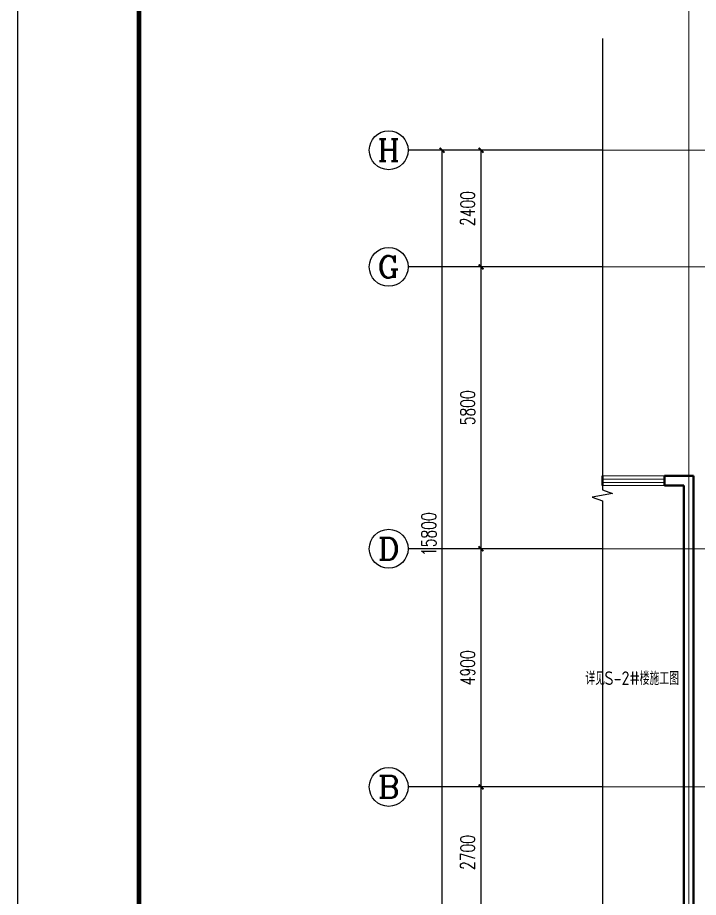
# Model space of a CAD drawing. Extents: x 1031190 to 1725648, y 733081 to 1571294.
# Drawn here: x 1098399 to 1112417, y 1060774 to 1078877 of the extents above; entities that cross this region are included whole.
import ezdxf
from ezdxf.enums import TextEntityAlignment as Align

# ---------------------------------------------------------------- set-up
doc = ezdxf.new("R2010")
doc.units = 0
doc.header["$LTSCALE"] = 1000
doc.header["$MEASUREMENT"] = 0
doc.linetypes.add('ACAD_ISO10W100', pattern=[18.5, 12, -3, 0.5, -3])
doc.linetypes.add('DOTE', pattern=[2.42, 2, -0.2, 0.02, -0.2])
for name, color, linetype in [('A-DI-S(箭头)', 76, 'Continuous'), ('AXIS', 3, 'Continuous'), ('AXIS_TEXT', 4, 'Continuous'), ('C-AXIS(轴号)', 3, 'Continuous'), ('C-AXIS-T(字)', 7, 'Continuous'), ('PUB_TEXT', 4, 'Continuous'), ('图框', 140, 'Continuous')]:
    doc.layers.add(name, color=color, linetype=linetype)
for name, color, linetype, lineweight in [('DOTE', 19, 'DOTE', 9), ('WALL', 9, 'Continuous', 40), ('WINDOW', 8, 'Continuous', 15)]:
    doc.layers.add(name, color=color, linetype=linetype, lineweight=lineweight)
doc.styles.add('_TCH_AXIS', font='COMPLEX', dxfattribs={"bigfont": 'GBCBIG'})
doc.styles.add('_TCH_DIM_T3', font='SIMPLEX', dxfattribs={"width": 0.705882, "bigfont": 'GBCBIG'})
doc.styles.add('COMPLEX', font='COMPLEX')
doc.styles.get("Standard").update_dxf_attribs({"font": 'gbenor.shx', "bigfont": 'gbcbig.shx'})
doc.dimstyles.new('_TCH_ARCH&&100', dxfattribs={"dimtxt": 297.5, "dimasz": 100, "dimexe": 250, "dimexo": 300, "dimgap": 126.25, "dimtad": 1, "dimdec": 0, "dimzin": 0, "dimdsep": 46, "dimtxsty": '_TCH_DIM_T3', "dimblk": 'ARCHTICK', "dimcen": 0.09, "dimclrt": 7, "dimazin": 2, "dimtfac": 1, "dimtdec": 0, "dimtix": 1, "dimtmove": 2, "dimatfit": 3, "dimfxl": 0, "dimtolj": 1, "dimtzin": 0, "dimarcsym": 0})

# ---------------------------------------------------------------- blocks, each defined once
blk = doc.blocks.new('_ArchTick')
at = {"color": 0, "linetype": 'ByBlock', "const_width": 0.4}
blk.add_lwpolyline([(-0.5, -0.5), (0.5, 0.5)], dxfattribs=at)
blk = doc.blocks.new('*D249')
at = {"layer": 'AXIS', "color": 0, "lineweight": -2}
for p, q in [((1110141, 1076148), (1106891, 1076148)), ((1107141, 1060348), (1107141, 1076148)), ((1110141, 1060348), (1106891, 1060348))]:
    blk.add_line(p, q, dxfattribs=at)
at = {"layer": 'Defpoints', "color": 0}
for p in [(1107141, 1076148), (1110441, 1076148), (1110441, 1060348)]:
    blk.add_point(p, dxfattribs=at)
at = {"layer": 'AXIS', "color": 0, "lineweight": -2, "xscale": 100, "yscale": 100, "zscale": 100}
for p, rotation in [((1107141, 1076148), 90), ((1107141, 1060348), 270)]:
    blk.add_blockref('_ArchTick', p, dxfattribs=dict(at, rotation=rotation))
at = {"layer": 'AXIS', "color": 7, "insert": (1106866, 1068248), "char_height": 297.5, "attachment_point": 5, "rotation": 90, "style": '_TCH_DIM_T3'}
blk.add_mtext('\\A1;15800', dxfattribs=at)
blk = doc.blocks.new('*D250')
at = {"layer": 'AXIS', "color": 0, "lineweight": -2}
for p, q in [((1110141, 1076148), (1107691, 1076148)), ((1107941, 1073748), (1107941, 1076148)), ((1110141, 1073748), (1107691, 1073748))]:
    blk.add_line(p, q, dxfattribs=at)
at = {"layer": 'Defpoints', "color": 0}
for p in [(1107941, 1076148), (1110441, 1076148), (1110441, 1073748)]:
    blk.add_point(p, dxfattribs=at)
at = {"layer": 'AXIS', "color": 0, "lineweight": -2, "xscale": 100, "yscale": 100, "zscale": 100}
for p, rotation in [((1107941, 1076148), 90), ((1107941, 1073748), 270)]:
    blk.add_blockref('_ArchTick', p, dxfattribs=dict(at, rotation=rotation))
at = {"layer": 'AXIS', "color": 7, "insert": (1107666, 1074948), "char_height": 297.5, "attachment_point": 5, "rotation": 90, "style": '_TCH_DIM_T3'}
blk.add_mtext('\\A1;2400', dxfattribs=at)
blk = doc.blocks.new('*D251')
at = {"layer": 'AXIS', "color": 0, "lineweight": -2}
for p, q in [((1110141, 1073748), (1107691, 1073748)), ((1107941, 1067948), (1107941, 1073748)), ((1110141, 1067948), (1107691, 1067948))]:
    blk.add_line(p, q, dxfattribs=at)
at = {"layer": 'Defpoints', "color": 0}
for p in [(1107941, 1073748), (1110441, 1073748), (1110441, 1067948)]:
    blk.add_point(p, dxfattribs=at)
at = {"layer": 'AXIS', "color": 0, "lineweight": -2, "xscale": 100, "yscale": 100, "zscale": 100}
for p, rotation in [((1107941, 1073748), 90), ((1107941, 1067948), 270)]:
    blk.add_blockref('_ArchTick', p, dxfattribs=dict(at, rotation=rotation))
at = {"layer": 'AXIS', "color": 7, "insert": (1107666, 1070848), "char_height": 297.5, "attachment_point": 5, "rotation": 90, "style": '_TCH_DIM_T3'}
blk.add_mtext('\\A1;5800', dxfattribs=at)
blk = doc.blocks.new('*D252')
at = {"layer": 'AXIS', "color": 0, "lineweight": -2}
for p, q in [((1110141, 1067948), (1107691, 1067948)), ((1107941, 1063048), (1107941, 1067948)), ((1110141, 1063048), (1107691, 1063048))]:
    blk.add_line(p, q, dxfattribs=at)
at = {"layer": 'Defpoints', "color": 0}
for p in [(1107941, 1067948), (1110441, 1067948), (1110441, 1063048)]:
    blk.add_point(p, dxfattribs=at)
at = {"layer": 'AXIS', "color": 0, "lineweight": -2, "xscale": 100, "yscale": 100, "zscale": 100}
for p, rotation in [((1107941, 1067948), 90), ((1107941, 1063048), 270)]:
    blk.add_blockref('_ArchTick', p, dxfattribs=dict(at, rotation=rotation))
at = {"layer": 'AXIS', "color": 7, "insert": (1107666, 1065498), "char_height": 297.5, "attachment_point": 5, "rotation": 90, "style": '_TCH_DIM_T3'}
blk.add_mtext('\\A1;4900', dxfattribs=at)
blk = doc.blocks.new('*D253')
at = {"layer": 'AXIS', "color": 0, "lineweight": -2}
for p, q in [((1110141, 1063048), (1107691, 1063048)), ((1107941, 1060348), (1107941, 1063048)), ((1110141, 1060348), (1107691, 1060348))]:
    blk.add_line(p, q, dxfattribs=at)
at = {"layer": 'Defpoints', "color": 0}
for p in [(1107941, 1063048), (1110441, 1063048), (1110441, 1060348)]:
    blk.add_point(p, dxfattribs=at)
at = {"layer": 'AXIS', "color": 0, "lineweight": -2, "xscale": 100, "yscale": 100, "zscale": 100}
for p, rotation in [((1107941, 1063048), 90), ((1107941, 1060348), 270)]:
    blk.add_blockref('_ArchTick', p, dxfattribs=dict(at, rotation=rotation))
at = {"layer": 'AXIS', "color": 7, "insert": (1107666, 1061698), "char_height": 297.5, "attachment_point": 5, "rotation": 90, "style": '_TCH_DIM_T3'}
blk.add_mtext('\\A1;2700', dxfattribs=at)
blk = doc.blocks.new('_AXISO')
blk.add_circle((0, 0), 0.5)
at = {"layer": 'AXIS_TEXT', "style": 'COMPLEX', "width": 1.041667}
blk.add_attdef('A', text='', height=0.56, dxfattribs=at).set_placement((-0.25, -0.28), (0.25, -0.28), align=Align.FIT)
blk = doc.blocks.new('$WINLIB2D$00000001')
at = {"color": 0}
for points in [[(-0.5, 0.5), (-0.5, -0.5)], [(-0.5, 0.5), (0.5, 0.5)], [(0.5, -0.5), (0.5, 0.5)], [(0.5, 0.167), (-0.5, 0.167)], [(0.5, -0.167), (-0.5, -0.167)], [(-0.5, -0.5), (0.5, -0.5)]]:
    blk.add_lwpolyline(points, dxfattribs=at)

msp = doc.modelspace()

# ---------------------------------------------------------------- linework, layer by layer
at = {"layer": 'A-DI-S(箭头)', "color": 8}
msp.add_lwpolyline([(1110440.6, 1078447.8), (1110440.6, 1069160.3), (1110650.6, 1069083.8), (1110230.6, 1069009.8), (1110440.6, 1068935.3), (1110440.6, 1059647.8)], dxfattribs=at)
at = {"layer": 'C-AXIS(轴号)'}
for p, q in [((1110440.6, 1076147.8), (1106440.6, 1076147.8)), ((1110440.6, 1073747.8), (1106440.6, 1073747.8)), ((1110440.6, 1067947.8), (1106440.6, 1067947.8)), ((1110440.6, 1063047.8), (1106440.6, 1063047.8))]:
    msp.add_line(p, q, dxfattribs=at)
at = {"layer": 'DOTE', "linetype": 'ACAD_ISO10W100', "ltscale": 100}
for p, q in [((1112217, 1080847.8), (1112217, 1057147.8)), ((1187717, 1076147.8), (1110440.6, 1076147.8)), ((1147017, 1073747.8), (1110440.6, 1073747.8)), ((1129617, 1067947.8), (1110440.6, 1067947.8)), ((1110440.6, 1063047.8), (1143267, 1063047.8))]:
    msp.add_line(p, q, dxfattribs=at)
at = {"layer": 'WALL', "color": 8}
for p, q in [((1110440.6, 1069247.8), (1110440.6, 1069447.8)), ((1112317, 1069447.8), (1111717, 1069447.8)), ((1111717, 1069447.8), (1111717, 1069247.8)), ((1112317, 1060247.8), (1112317, 1069447.8)), ((1111717, 1069247.8), (1112117, 1069247.8)), ((1112117, 1060447.8), (1112117, 1069247.8))]:
    msp.add_line(p, q, dxfattribs=at)
at = {"layer": '图框'}
msp.add_lwpolyline([(1098399, 1035110.3), (1203499, 1035110.3), (1203499, 1094510.3), (1098399, 1094510.3)], close=True, dxfattribs=at)
at = {"layer": '图框', "const_width": 100}
msp.add_lwpolyline([(1100899, 1036110.3), (1202499, 1036110.3), (1202499, 1093510.3), (1100899, 1093510.3)], close=True, dxfattribs=at)

# ---------------------------------------------------------------- block references
at = {"layer": 'C-AXIS(轴号)'}
ref = msp.add_blockref('_AXISO', (1106040.6, 1076147.8), dxfattribs=dict(at, xscale=800, yscale=800, zscale=800))
ref.add_attrib('A', 'H', dxfattribs={"layer": 'C-AXIS-T(字)', "height": 452.5, "style": '_TCH_AXIS', "width": 1.05}).set_placement((1105814.4, 1075921.5), (1106266.9, 1075921.5), align=Align.FIT)
ref = msp.add_blockref('_AXISO', (1106040.6, 1073747.8), dxfattribs=dict(at, xscale=800, yscale=800, zscale=800))
ref.add_attrib('A', 'G', dxfattribs={"layer": 'C-AXIS-T(字)', "height": 452.5, "style": '_TCH_AXIS', "width": 1.166667}).set_placement((1105814.4, 1073521.5), (1106266.9, 1073521.5), align=Align.FIT)
ref = msp.add_blockref('_AXISO', (1106040.6, 1067947.8), dxfattribs=dict(at, xscale=800, yscale=800, zscale=800))
ref.add_attrib('A', 'D', dxfattribs={"layer": 'C-AXIS-T(字)', "height": 452.5, "style": '_TCH_AXIS', "width": 1.235294}).set_placement((1105814.4, 1067721.5), (1106266.9, 1067721.5), align=Align.FIT)
ref = msp.add_blockref('_AXISO', (1106040.6, 1063047.8), dxfattribs=dict(at, xscale=800, yscale=800, zscale=800))
ref.add_attrib('A', 'B', dxfattribs={"layer": 'C-AXIS-T(字)', "height": 452.5, "style": '_TCH_AXIS', "width": 1.235294}).set_placement((1105814.4, 1062821.5), (1106266.9, 1062821.5), align=Align.FIT)
at = {"layer": 'WINDOW', "xscale": 1276.32967607677, "yscale": -200, "zscale": 1276.32967607677}
msp.add_blockref('$WINLIB2D$00000001', (1111078.8, 1069347.8), dxfattribs=at)

# ---------------------------------------------------------------- texts
at = {"layer": 'PUB_TEXT', "color": 8}
for s, height, p in [('详见', 270.07, (1110090.2, 1065145.4)), ('S-2#', 280, (1110483.4, 1065145.4)), ('楼施工图', 270.07, (1111206.8, 1065145.4))]:
    msp.add_text(s, height=height, dxfattribs=at).set_placement(p)

# ---------------------------------------------------------------- dimensions: what is measured, and where the dimension line sits
at = {"layer": 'AXIS'}
for p1, p2, distance, picture, middle in [((1110440.6, 1060347.8), (1110440.6, 1076147.8), 3300, '*D249', (1106865.6, 1068247.8)), ((1110440.6, 1073747.8), (1110440.6, 1076147.8), 2500, '*D250', (1107665.6, 1074947.8)), ((1110440.6, 1067947.8), (1110440.6, 1073747.8), 2500, '*D251', (1107665.6, 1070847.8)), ((1110440.6, 1063047.8), (1110440.6, 1067947.8), 2500, '*D252', (1107665.6, 1065497.8)), ((1110440.6, 1060347.8), (1110440.6, 1063047.8), 2500, '*D253', (1107665.6, 1061697.8))]:
    dim = msp.add_aligned_dim(p1=p1, p2=p2, distance=distance, dimstyle='_TCH_ARCH&&100', dxfattribs=at)
    dim.commit()
    dim.dimension.update_dxf_attribs({"geometry": picture, "text_midpoint": middle})

doc.saveas('drawing.dxf')
